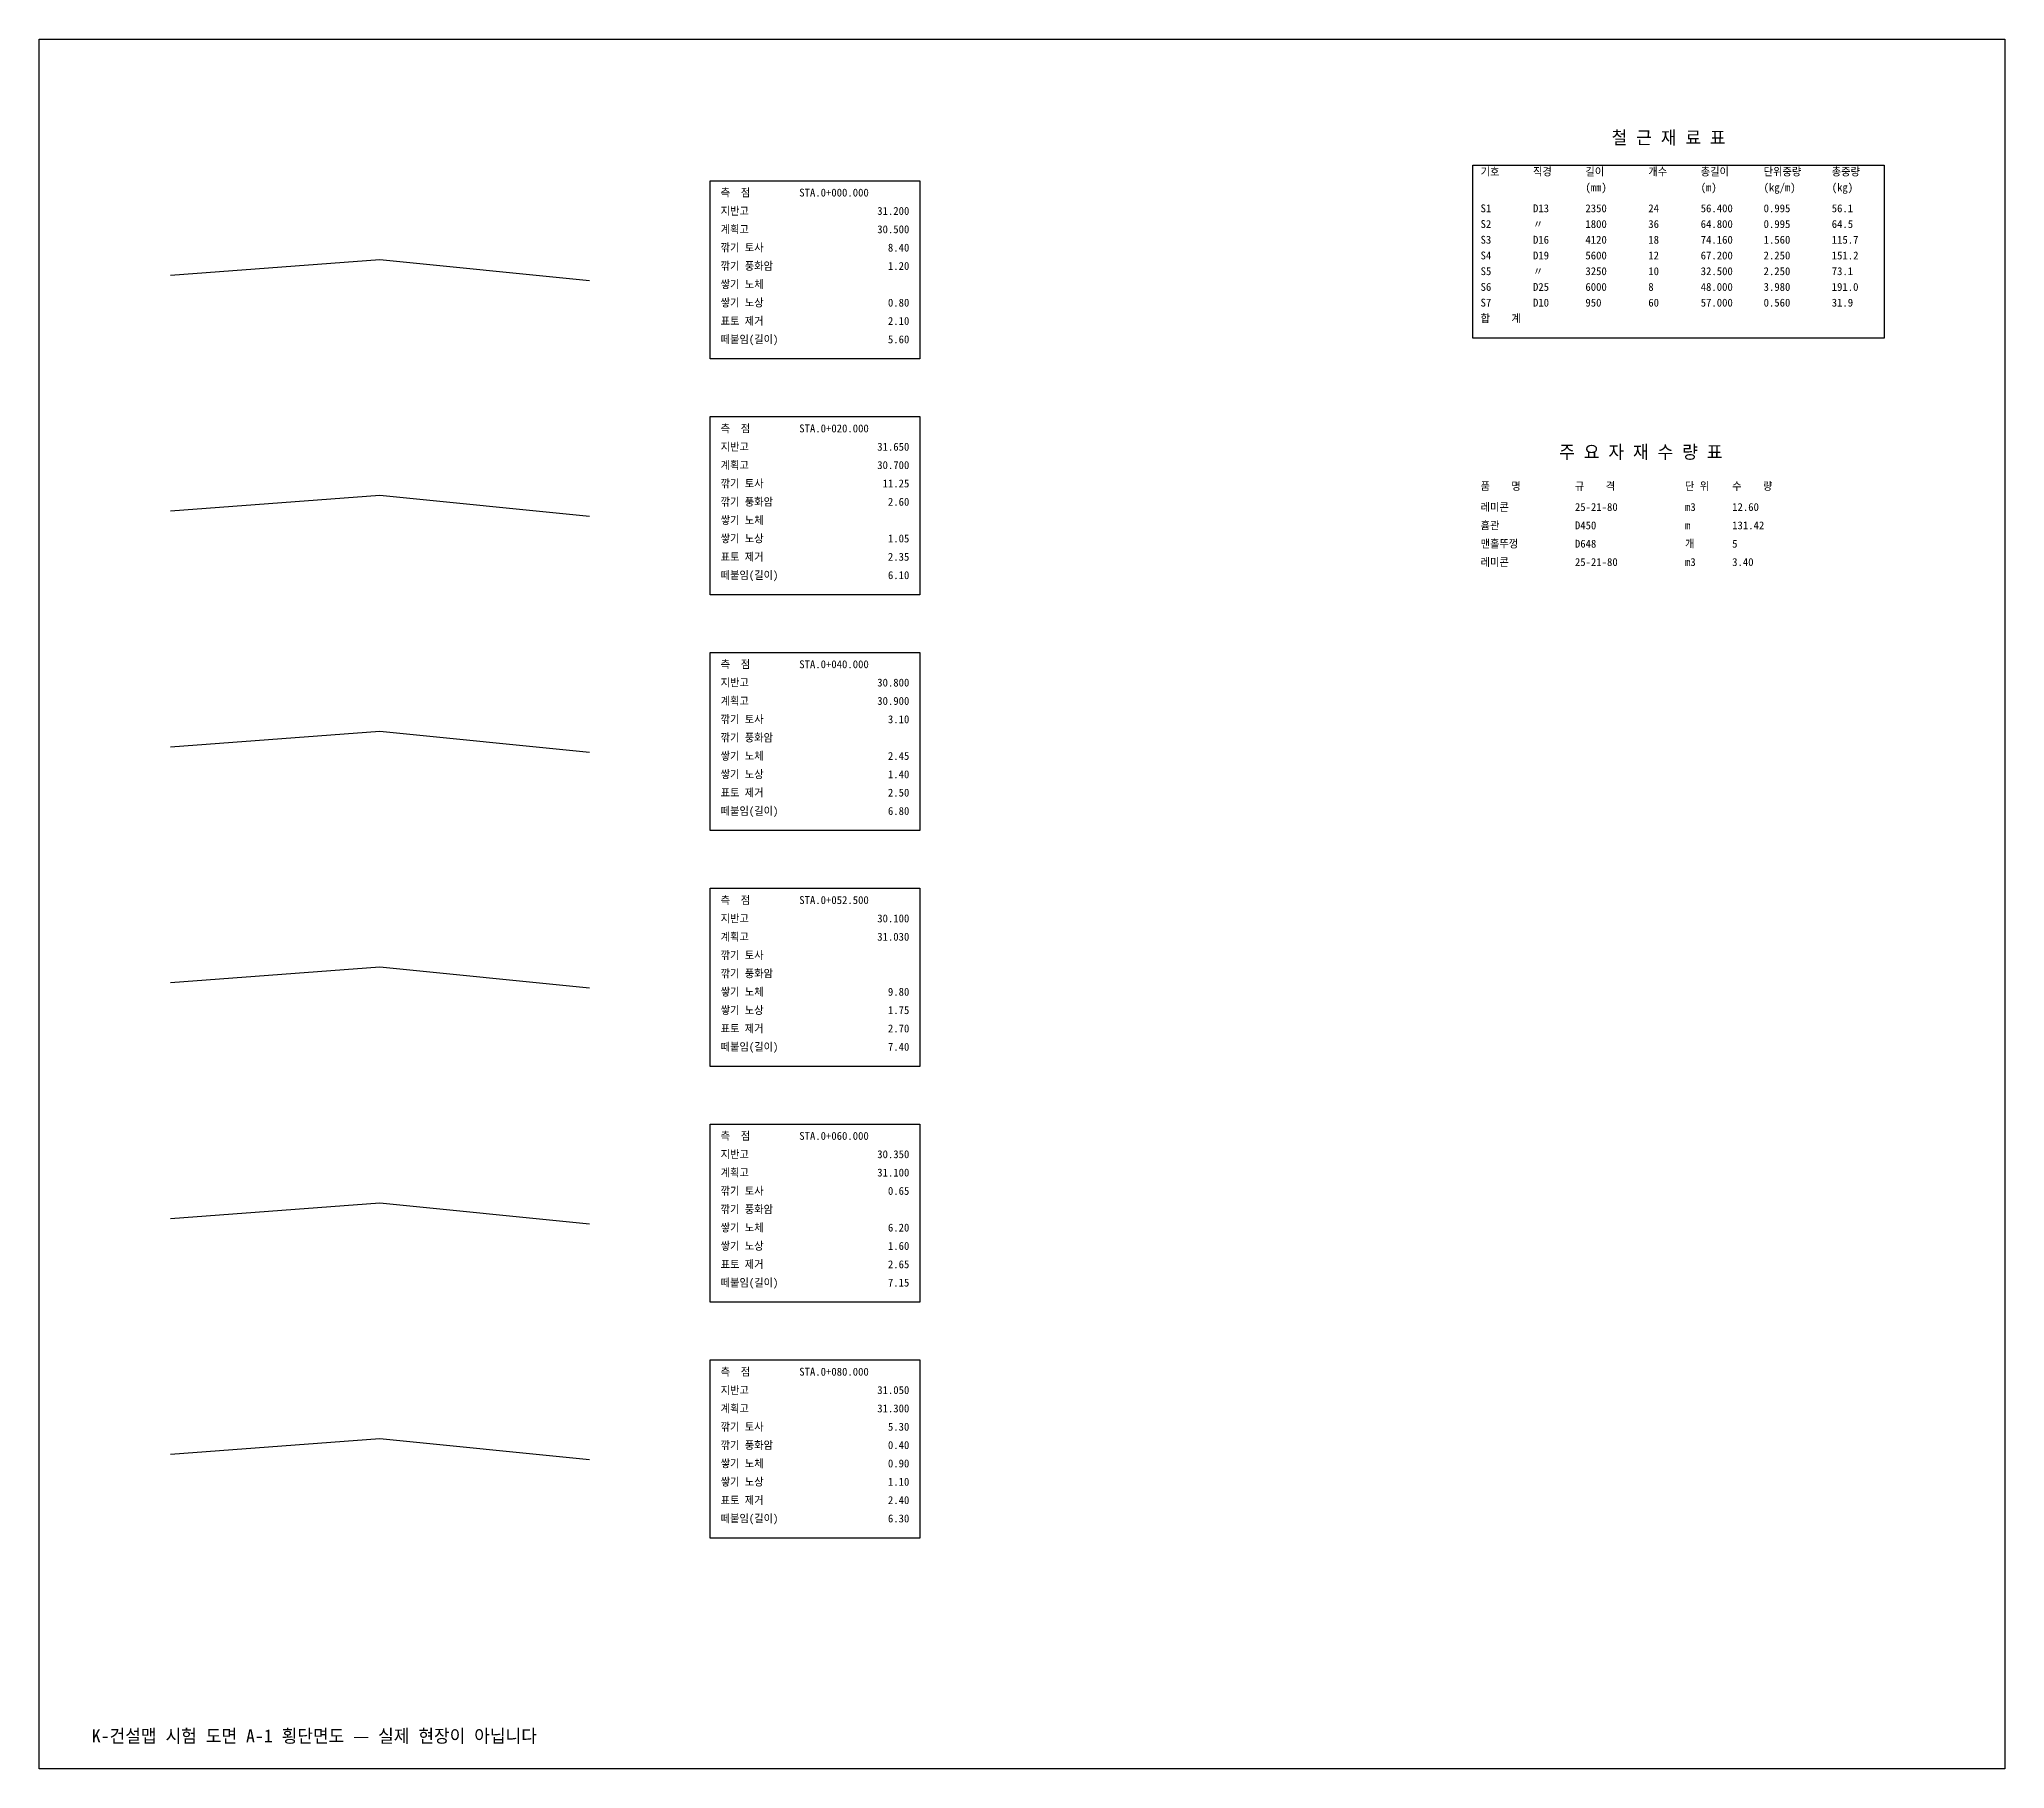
# Model space of a CAD drawing. Header units: metres. Extents: x -25 to 50, y -60 to 6.
import ezdxf
from ezdxf.enums import TextEntityAlignment as Align

# ---------------------------------------------------------------- set-up
doc = ezdxf.new("R2010")
doc.units = ezdxf.units.M
for name, color, linetype in [('C-글자', 7, 'Continuous'), ('C-단면', 7, 'Continuous'), ('C-도곽', 7, 'Continuous'), ('C-표', 7, 'Continuous')]:
    doc.layers.add(name, color=color, linetype=linetype)

msp = doc.modelspace()

# ---------------------------------------------------------------- linework, layer by layer
at = {"layer": 'C-단면'}
for points in [[(-20, -3), (-12, -2.4), (-4, -3.2)], [(-20, -12), (-12, -11.4), (-4, -12.2)], [(-20, -21), (-12, -20.4), (-4, -21.2)], [(-20, -30), (-12, -29.4), (-4, -30.2)], [(-20, -39), (-12, -38.4), (-4, -39.2)], [(-20, -48), (-12, -47.4), (-4, -48.2)]]:
    msp.add_lwpolyline(points, dxfattribs=at)
at = {"layer": 'C-도곽'}
msp.add_lwpolyline([(-25, 6), (50, 6), (50, -60), (-25, -60)], close=True, dxfattribs=at)
at = {"layer": 'C-표'}
for points in [[(29.7, 1.2), (45.4, 1.2), (45.4, -5.4), (29.7, -5.4)], [(0.6, 0.6), (8.6, 0.6), (8.6, -6.2), (0.6, -6.2)], [(0.6, -8.4), (8.6, -8.4), (8.6, -15.2), (0.6, -15.2)], [(0.6, -17.4), (8.6, -17.4), (8.6, -24.2), (0.6, -24.2)], [(0.6, -26.4), (8.6, -26.4), (8.6, -33.2), (0.6, -33.2)], [(0.6, -35.4), (8.6, -35.4), (8.6, -42.2), (0.6, -42.2)], [(0.6, -44.4), (8.6, -44.4), (8.6, -51.2), (0.6, -51.2)]]:
    msp.add_lwpolyline(points, close=True, dxfattribs=at)

# ---------------------------------------------------------------- texts
at = {"layer": 'C-글자'}
for s, height, p in [('철 근 재 료 표', 0.5, (35, 2)), ('기호', 0.3, (30, 0.8)), ('직경', 0.3, (32, 0.8)), ('길이', 0.3, (34, 0.8)), ('개수', 0.3, (36.4, 0.8)), ('총길이', 0.3, (38.4, 0.8)), ('단위중량', 0.3, (40.8, 0.8)), ('총중량', 0.3, (43.4, 0.8)), ('측  점', 0.3, (1, 0)), ('STA.0+000.000', 0.3, (4, 0)), ('(mm)', 0.3, (34, 0.2)), ('(m)', 0.3, (38.4, 0.2)), ('(kg/m)', 0.3, (40.8, 0.2)), ('(kg)', 0.3, (43.4, 0.2)), ('지반고', 0.3, (1, -0.7)), ('S1', 0.3, (30, -0.6)), ('D13', 0.3, (32, -0.6)), ('2350', 0.3, (34, -0.6)), ('24', 0.3, (36.4, -0.6)), ('56.400', 0.3, (38.4, -0.6)), ('0.995', 0.3, (40.8, -0.6)), ('56.1', 0.3, (43.4, -0.6)), ('계획고', 0.3, (1, -1.4)), ('S2', 0.3, (30, -1.2)), ('S3', 0.3, (30, -1.8)), ('D16', 0.3, (32, -1.8)), ('〃', 0.3, (32, -1.2)), ('1800', 0.3, (34, -1.2)), ('36', 0.3, (36.4, -1.2)), ('64.800', 0.3, (38.4, -1.2)), ('0.995', 0.3, (40.8, -1.2)), ('64.5', 0.3, (43.4, -1.2)), ('깎기 토사', 0.3, (1, -2.1)), ('S4', 0.3, (30, -2.4)), ('D19', 0.3, (32, -2.4)), ('4120', 0.3, (34, -1.8)), ('5600', 0.3, (34, -2.4)), ('18', 0.3, (36.4, -1.8)), ('12', 0.3, (36.4, -2.4)), ('74.160', 0.3, (38.4, -1.8)), ('67.200', 0.3, (38.4, -2.4)), ('2.250', 0.3, (40.8, -2.4)), ('1.560', 0.3, (40.8, -1.8)), ('115.7', 0.3, (43.4, -1.8)), ('151.2', 0.3, (43.4, -2.4)), ('깎기 풍화암', 0.3, (1, -2.8)), ('S5', 0.3, (30, -3)), ('〃', 0.3, (32, -3)), ('3250', 0.3, (34, -3)), ('10', 0.3, (36.4, -3)), ('32.500', 0.3, (38.4, -3)), ('2.250', 0.3, (40.8, -3)), ('73.1', 0.3, (43.4, -3)), ('쌓기 노체', 0.3, (1, -3.5)), ('S6', 0.3, (30, -3.6)), ('D25', 0.3, (32, -3.6)), ('6000', 0.3, (34, -3.6)), ('8', 0.3, (36.4, -3.6)), ('48.000', 0.3, (38.4, -3.6)), ('3.980', 0.3, (40.8, -3.6)), ('191.0', 0.3, (43.4, -3.6)), ('쌓기 노상', 0.3, (1, -4.2)), ('S7', 0.3, (30, -4.2)), ('합    계', 0.3, (30, -4.8)), ('D10', 0.3, (32, -4.2)), ('950', 0.3, (34, -4.2)), ('60', 0.3, (36.4, -4.2)), ('57.000', 0.3, (38.4, -4.2)), ('0.560', 0.3, (40.8, -4.2)), ('31.9', 0.3, (43.4, -4.2)), ('표토 제거', 0.3, (1, -4.9)), ('떼붙임(길이)', 0.3, (1, -5.6)), ('측  점', 0.3, (1, -9)), ('STA.0+020.000', 0.3, (4, -9)), ('지반고', 0.3, (1, -9.7)), ('주 요 자 재 수 량 표', 0.5, (33, -10)), ('계획고', 0.3, (1, -10.4)), ('깎기 토사', 0.3, (1, -11.1)), ('품    명', 0.3, (30, -11.2)), ('규    격', 0.3, (33.6, -11.2)), ('단 위', 0.3, (37.8, -11.2)), ('수    량', 0.3, (39.6, -11.2)), ('깎기 풍화암', 0.3, (1, -11.8)), ('레미콘', 0.3, (30, -12)), ('25-21-80', 0.3, (33.6, -12)), ('m3', 0.3, (37.8, -12)), ('12.60', 0.3, (39.6, -12)), ('쌓기 노체', 0.3, (1, -12.5)), ('흄관', 0.3, (30, -12.7)), ('D450', 0.3, (33.6, -12.7)), ('m', 0.3, (37.8, -12.7)), ('131.42', 0.3, (39.6, -12.7)), ('쌓기 노상', 0.3, (1, -13.2)), ('맨홀뚜껑', 0.3, (30, -13.4)), ('D648', 0.3, (33.6, -13.4)), ('개', 0.3, (37.8, -13.4)), ('5', 0.3, (39.6, -13.4)), ('표토 제거', 0.3, (1, -13.9)), ('레미콘', 0.3, (30, -14.1)), ('25-21-80', 0.3, (33.6, -14.1)), ('m3', 0.3, (37.8, -14.1)), ('3.40', 0.3, (39.6, -14.1)), ('떼붙임(길이)', 0.3, (1, -14.6)), ('측  점', 0.3, (1, -18)), ('STA.0+040.000', 0.3, (4, -18)), ('지반고', 0.3, (1, -18.7)), ('계획고', 0.3, (1, -19.4)), ('깎기 토사', 0.3, (1, -20.1)), ('깎기 풍화암', 0.3, (1, -20.8)), ('쌓기 노체', 0.3, (1, -21.5)), ('쌓기 노상', 0.3, (1, -22.2)), ('표토 제거', 0.3, (1, -22.9)), ('떼붙임(길이)', 0.3, (1, -23.6)), ('측  점', 0.3, (1, -27)), ('STA.0+052.500', 0.3, (4, -27)), ('지반고', 0.3, (1, -27.7)), ('계획고', 0.3, (1, -28.4)), ('깎기 토사', 0.3, (1, -29.1)), ('깎기 풍화암', 0.3, (1, -29.8)), ('쌓기 노체', 0.3, (1, -30.5)), ('쌓기 노상', 0.3, (1, -31.2)), ('표토 제거', 0.3, (1, -31.9)), ('떼붙임(길이)', 0.3, (1, -32.6)), ('측  점', 0.3, (1, -36)), ('STA.0+060.000', 0.3, (4, -36)), ('지반고', 0.3, (1, -36.7)), ('계획고', 0.3, (1, -37.4)), ('깎기 토사', 0.3, (1, -38.1)), ('깎기 풍화암', 0.3, (1, -38.8)), ('쌓기 노체', 0.3, (1, -39.5)), ('쌓기 노상', 0.3, (1, -40.2)), ('표토 제거', 0.3, (1, -40.9)), ('떼붙임(길이)', 0.3, (1, -41.6)), ('측  점', 0.3, (1, -45)), ('STA.0+080.000', 0.3, (4, -45)), ('지반고', 0.3, (1, -45.7)), ('계획고', 0.3, (1, -46.4)), ('깎기 토사', 0.3, (1, -47.1)), ('깎기 풍화암', 0.3, (1, -47.8)), ('쌓기 노체', 0.3, (1, -48.5)), ('쌓기 노상', 0.3, (1, -49.2)), ('표토 제거', 0.3, (1, -49.9)), ('떼붙임(길이)', 0.3, (1, -50.6)), ('K-건설맵 시험 도면 A-1 횡단면도 — 실제 현장이 아닙니다', 0.5, (-23, -59))]:
    msp.add_text(s, height=height, dxfattribs=at).set_placement(p)
for s, p in [('31.200', (8.2, -0.7)), ('30.500', (8.2, -1.4)), ('8.40', (8.2, -2.1)), ('1.20', (8.2, -2.8)), ('0.80', (8.2, -4.2)), ('2.10', (8.2, -4.9)), ('5.60', (8.2, -5.6)), ('31.650', (8.2, -9.7)), ('30.700', (8.2, -10.4)), ('11.25', (8.2, -11.1)), ('2.60', (8.2, -11.8)), ('1.05', (8.2, -13.2)), ('2.35', (8.2, -13.9)), ('6.10', (8.2, -14.6)), ('30.800', (8.2, -18.7)), ('30.900', (8.2, -19.4)), ('3.10', (8.2, -20.1)), ('2.45', (8.2, -21.5)), ('1.40', (8.2, -22.2)), ('2.50', (8.2, -22.9)), ('6.80', (8.2, -23.6)), ('30.100', (8.2, -27.7)), ('31.030', (8.2, -28.4)), ('9.80', (8.2, -30.5)), ('1.75', (8.2, -31.2)), ('2.70', (8.2, -31.9)), ('7.40', (8.2, -32.6)), ('30.350', (8.2, -36.7)), ('31.100', (8.2, -37.4)), ('0.65', (8.2, -38.1)), ('6.20', (8.2, -39.5)), ('1.60', (8.2, -40.2)), ('2.65', (8.2, -40.9)), ('7.15', (8.2, -41.6)), ('31.050', (8.2, -45.7)), ('31.300', (8.2, -46.4)), ('5.30', (8.2, -47.1)), ('0.40', (8.2, -47.8)), ('0.90', (8.2, -48.5)), ('1.10', (8.2, -49.2)), ('2.40', (8.2, -49.9)), ('6.30', (8.2, -50.6))]:
    msp.add_text(s, height=0.3, dxfattribs=at).set_placement(p, align=Align.RIGHT)

doc.saveas('drawing.dxf')
